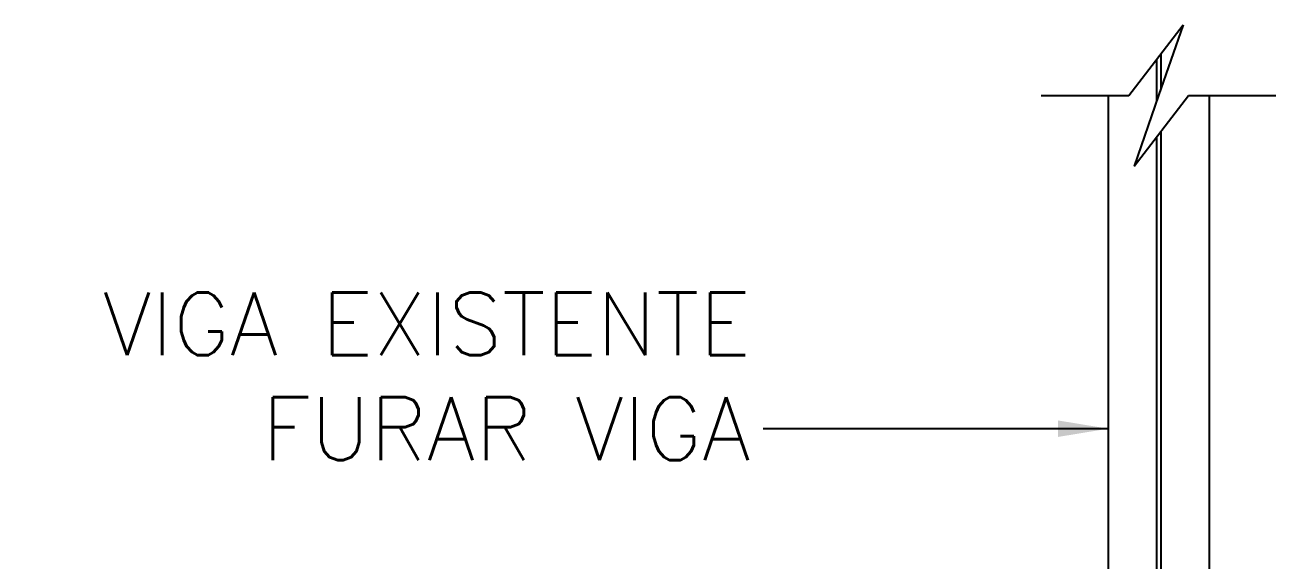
# Model space of a CAD drawing. Header units: metres. Extents: x 0 to 21025, y 0 to 14850.
# Drawn here: x 1309 to 2551, y 9431 to 9963 of the extents above; entities that cross this region are included whole.
import ezdxf

# ---------------------------------------------------------------- set-up
doc = ezdxf.new("R2010")
doc.units = ezdxf.units.M
doc.header["$LTSCALE"] = 25
for name, color, linetype in [('GSB', 7, 'Continuous'), ('SDM', 7, 'Continuous'), ('SL1', 8, 'Continuous')]:
    doc.layers.add(name, color=color, linetype=linetype)
doc.styles.add('ROMANS', font='ROMANS.SHX')
doc.dimstyles.new('25___1-25', dxfattribs={"dimscale": 25, "dimtxt": 2.5, "dimasz": 2, "dimexe": 1.5, "dimexo": 1, "dimgap": 0.5, "dimtad": 1, "dimzin": 12, "dimtxsty": 'ROMANS', "dimcen": 0, "dimclrd": 256, "dimclre": 256, "dimclrt": 3, "dimazin": 3, "dimtfac": 1, "dimtmove": 0, "dimatfit": 0, "dimfxl": 1, "dimlwd": -1, "dimlwe": -1, "dimarcsym": 0})

# ---------------------------------------------------------------- blocks, each defined once
blk = doc.blocks.new('RUP_H')
at = {"layer": 'GSB'}
for p, q in [((-1.188, 0), (0.974, 2.804)), ((0.974, 2.804), (0, 0)), ((-4.66, 0), (-1.188, 0)), ((-0.974, -2.804), (1.188, 0)), ((0, 0), (-0.974, -2.804)), ((1.188, 0), (4.66, 0))]:
    blk.add_line(p, q, dxfattribs=at)

msp = doc.modelspace()

# ---------------------------------------------------------------- linework, layer by layer
at = {"layer": 'SL1'}
for p, q in [((2431.937, 9928.604), (2431.937, 9886.683)), ((2436.237, 9934.182), (2436.237, 9899.064)), ((2384.087, 9892.874), (2384.087, 9379.634)), ((2484.087, 9892.874), (2484.087, 9336.149)), ((2431.937, 9851.565), (2431.937, 8886.683)), ((2436.237, 9857.143), (2436.237, 8899.064))]:
    msp.add_line(p, q, dxfattribs=at)

# ---------------------------------------------------------------- block references
at = {"layer": 'GSB', "xscale": 24.99999999999972, "yscale": 24.99999999999972, "zscale": 24.99999999999972}
msp.add_blockref('RUP_H', (2434.087, 9892.874), dxfattribs=at)

# ---------------------------------------------------------------- texts
at = {"layer": 'SDM', "color": 3, "insert": (2028.959, 9530.539), "char_height": 62.5, "attachment_point": 9, "style": 'ROMANS'}
msp.add_mtext('VIGA EXISTENTE\\PFURAR VIGA', dxfattribs=at)

# ---------------------------------------------------------------- leaders
at = {"layer": 'SDM', "annotation_type": 0, "has_hookline": 1, "hookline_direction": 1, "text_width": 720.238}
msp.add_leader([(2384.087, 9561.789), (2041.459, 9561.789)], dimstyle='25___1-25', override={"dimgap": 0.5, "dimtad": 0}, dxfattribs=at)

doc.saveas('drawing.dxf')
